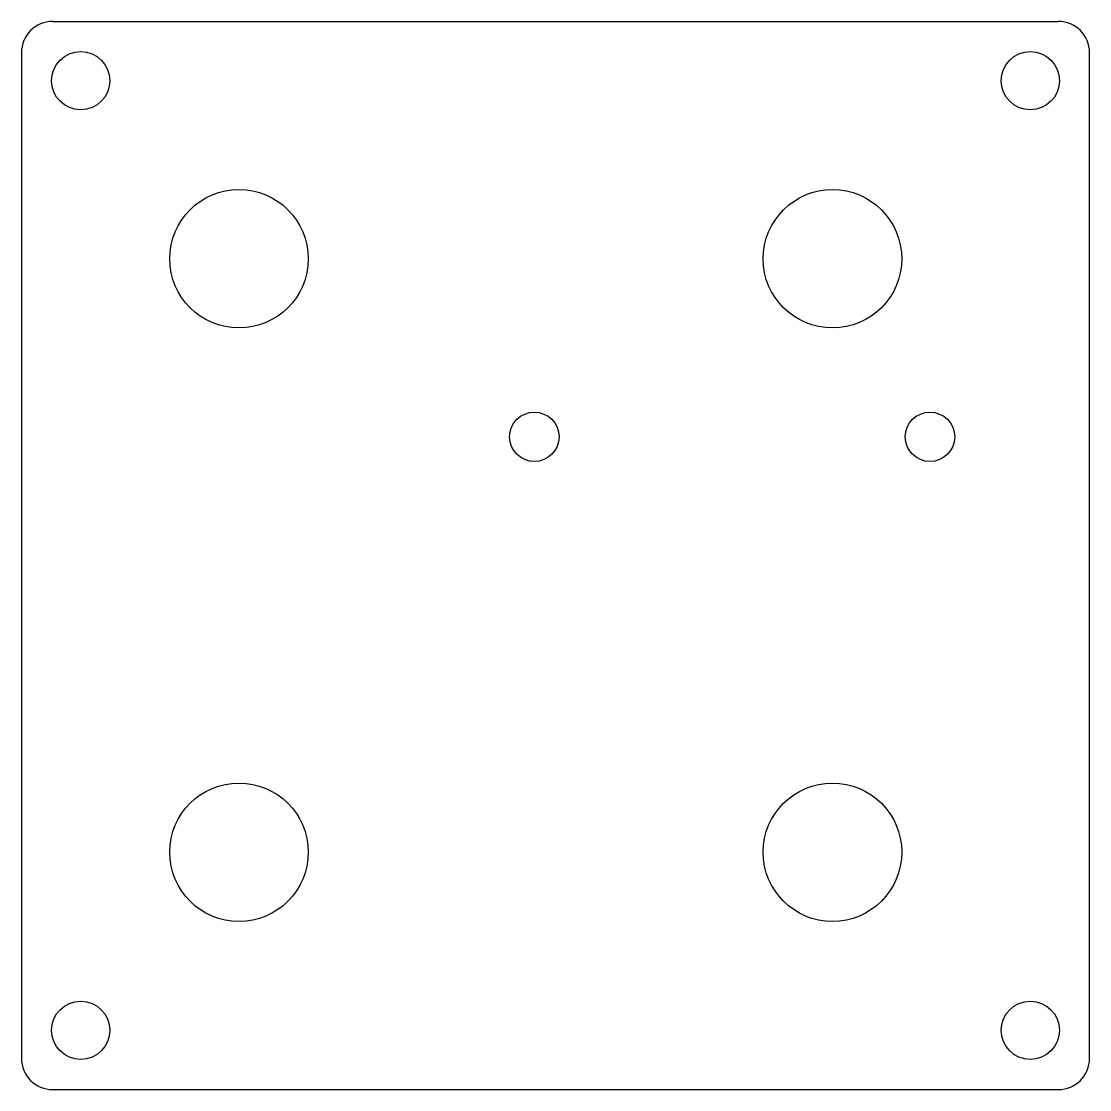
# Model space of a CAD drawing. Header units: millimetres. Extents: x -6 to 48, y -49 to 5.
import ezdxf

# ---------------------------------------------------------------- set-up
doc = ezdxf.new("R2010")
doc.units = ezdxf.units.MM

msp = doc.modelspace()

# ---------------------------------------------------------------- linework, layer by layer
at = {"color": 7, "linetype": 'Continuous', "lineweight": 25}
for p, q in [((-4.4125, 5), (46.4125, 5)), ((-6, 3.4125), (-6, -47.4125)), ((48, -47.4125), (48, 3.4125)), ((-4.4125, -49), (46.4125, -49))]:
    msp.add_line(p, q, dxfattribs=at)
for centre, radius in [((-3, 2), 1.4732), ((45, 2), 1.4732), ((5, -7), 3.5), ((35, -7), 3.5), ((19.93, -16), 1.25), ((39.93, -16), 1.25), ((5, -37), 3.5), ((35, -37), 3.5), ((-3, -46), 1.4732), ((45, -46), 1.4732)]:
    msp.add_circle(centre, radius, dxfattribs=at)
for centre, start, end in [((-4.4125, 3.4125), 90, 180), ((46.4125, 3.4125), 0, 90), ((-4.4125, -47.4125), 180, 270), ((46.4125, -47.4125), 270, 0)]:
    msp.add_arc(centre, 1.5875, start, end, dxfattribs=at)

doc.saveas('drawing.dxf')
